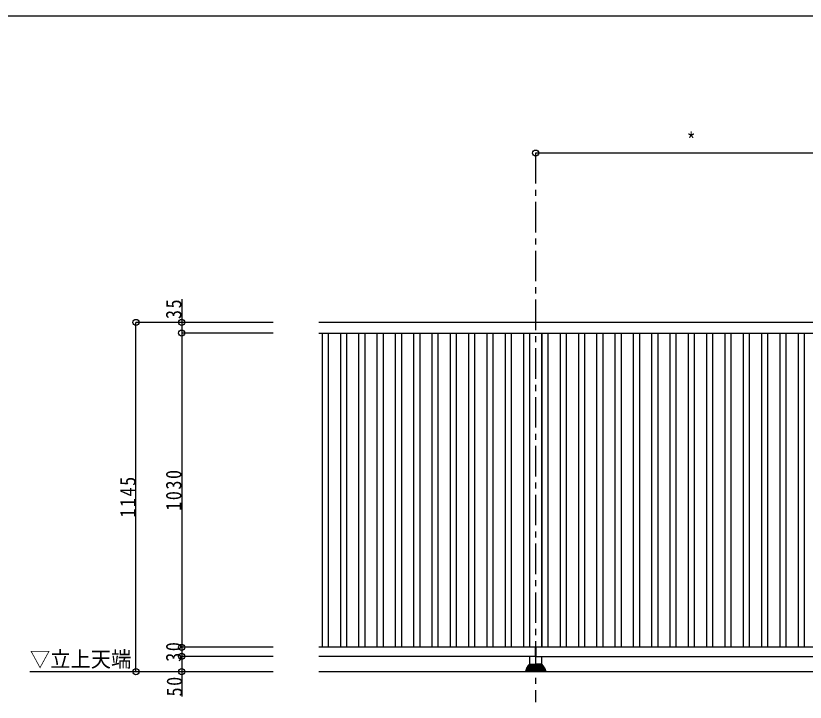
# Model space of a CAD drawing. Units: millimetres at full size, sheet at 1:5, with parts at other scales. Extents: x -1050 to 1050, y -742 to 742.
# Drawn here: x -338 to 308, y 120 to 682 of the extents above; entities that cross this region are included whole.
import ezdxf
from ezdxf.enums import TextEntityAlignment as Align

# ---------------------------------------------------------------- set-up
doc = ezdxf.new("R2010")
doc.units = ezdxf.units.MM
doc.header["$LTSCALE"] = 5
doc.linetypes.add('CHAIN1', pattern=[8, 5, -1, 1, -1])
doc.layers.add('1-5_図枠1_1', color=7, linetype='Continuous')
doc.layers.add('1-6_姿図', color=7, linetype='Continuous')
doc.styles.add('ＭＳ ゴシック', font='')
doc.styles.get('ＭＳ ゴシック').set_extended_font_data('MS Gothic')

# ---------------------------------------------------------------- blocks, each defined once
blk = doc.blocks.new('dimension_origin')
at = {"color": 0, "linetype": 'Continuous', "lineweight": -2}
blk.add_circle((0, 0), 1.25, dxfattribs=at)

msp = doc.modelspace()

# ---------------------------------------------------------------- linework, layer by layer
at = {"layer": '1-5_図枠1_1'}
msp.add_line((-990, 682.5), (703.535, 682.5), dxfattribs=at)
at = {"layer": '1-6_姿図', "linetype": 'CHAIN1'}
msp.add_line((87.5, 570), (87.5, 120), dxfattribs=at)
at = {"layer": '1-6_姿図'}
for p, q in [((342.5, 570), (87.5, 570)), ((-202.5, 450.261), (-202.5, 422.5)), ((-127.5, 431.25), (-240, 431.25)), ((-240, 145), (-240, 431.25)), ((872.5, 431.25), (-90, 431.25)), ((-127.5, 422.5), (-202.5, 422.5)), ((-202.5, 422.5), (-202.5, 165)), ((-90, 422.5), (872.5, 422.5)), ((-87.5, 422.5), (-87.5, 165)), ((-82.5, 422.5), (-82.5, 165)), ((-72.5, 422.5), (-72.5, 165)), ((-67.5, 422.5), (-67.5, 165)), ((-57.5, 422.5), (-57.5, 165)), ((-52.5, 422.5), (-52.5, 165)), ((-42.5, 422.5), (-42.5, 165)), ((-37.5, 422.5), (-37.5, 165)), ((-27.5, 422.5), (-27.5, 165)), ((-22.5, 422.5), (-22.5, 165)), ((-12.5, 422.5), (-12.5, 165)), ((-7.5, 422.5), (-7.5, 165)), ((2.5, 422.5), (2.5, 165)), ((7.5, 422.5), (7.5, 165)), ((17.5, 422.5), (17.5, 165)), ((22.5, 422.5), (22.5, 165)), ((32.5, 422.5), (32.5, 165)), ((37.5, 422.5), (37.5, 165)), ((47.5, 422.5), (47.5, 165)), ((52.5, 422.5), (52.5, 165)), ((62.5, 422.5), (62.5, 165)), ((67.5, 422.5), (67.5, 165)), ((77.5, 422.5), (77.5, 165)), ((82.5, 422.5), (82.5, 165)), ((82.75, 165), (82.75, 422.5)), ((92.25, 422.5), (92.25, 165)), ((92.5, 422.5), (92.5, 165)), ((97.5, 422.5), (97.5, 165)), ((107.5, 422.5), (107.5, 165)), ((112.5, 422.5), (112.5, 165)), ((122.5, 422.5), (122.5, 165)), ((127.5, 422.5), (127.5, 165)), ((137.5, 422.5), (137.5, 165)), ((142.5, 422.5), (142.5, 165)), ((152.5, 422.5), (152.5, 165)), ((157.5, 422.5), (157.5, 165)), ((167.5, 422.5), (167.5, 165)), ((172.5, 422.5), (172.5, 165)), ((182.5, 422.5), (182.5, 165)), ((187.5, 422.5), (187.5, 165)), ((197.5, 422.5), (197.5, 165)), ((202.5, 422.5), (202.5, 165)), ((212.5, 422.5), (212.5, 165)), ((217.5, 422.5), (217.5, 165)), ((227.5, 422.5), (227.5, 165)), ((232.5, 422.5), (232.5, 165)), ((242.5, 422.5), (242.5, 165)), ((247.5, 422.5), (247.5, 165)), ((257.5, 422.5), (257.5, 165)), ((262.5, 422.5), (262.5, 165)), ((272.5, 422.5), (272.5, 165)), ((277.5, 422.5), (277.5, 165)), ((287.5, 422.5), (287.5, 165)), ((292.5, 422.5), (292.5, 165)), ((302.5, 422.5), (302.5, 165)), ((307.5, 422.5), (307.5, 165)), ((-127.5, 165), (-202.5, 165)), ((-202.5, 165), (-202.5, 157.5)), ((87.25, 165), (-90, 165)), ((87.25, 165), (87.25, 157.5)), ((87.75, 165), (87.75, 157.5)), ((342.25, 165), (87.75, 165)), ((-127.5, 157.5), (-202.5, 157.5)), ((-202.5, 157.5), (-202.5, 124.729)), ((87.25, 157.5), (-90, 157.5)), ((82.75, 151.25), (82.75, 157.5)), ((87.75, 157.5), (342.25, 157.5)), ((92.25, 157.5), (92.25, 151.25)), ((80.86, 149.001), (87.5, 149.001)), ((80.924, 149.302), (80.924, 149.001)), ((81.382, 149.8), (87.5, 149.8)), ((81.573, 150.1), (81.573, 149.8)), ((82.027, 150.6), (87.5, 150.6)), ((82.25, 150.75), (82.25, 150.6)), ((82.75, 151.25), (87.5, 151.25)), ((92.25, 151.25), (87.5, 151.25)), ((92.973, 150.6), (87.5, 150.6)), ((93.618, 149.8), (87.5, 149.8)), ((94.14, 149.001), (87.5, 149.001)), ((92.75, 150.75), (92.75, 150.6)), ((93.427, 150.1), (93.427, 149.8)), ((94.076, 149.302), (94.076, 149.001)), ((-127.5, 145), (-326.963, 145)), ((877.5, 145), (-90, 145)), ((79.25, 145.482), (79.25, 145)), ((79.441, 146.311), (79.441, 145.8)), ((79.441, 145.8), (87.5, 145.8)), ((79.687, 147.014), (79.687, 146.599)), ((79.687, 146.6), (87.5, 146.6)), ((80.005, 147.76), (80.005, 147.407)), ((80.005, 147.407), (87.5, 147.407)), ((80.408, 148.524), (80.408, 148.2)), ((80.408, 148.2), (87.5, 148.2)), ((94.592, 148.2), (87.5, 148.2)), ((94.995, 147.407), (87.5, 147.407)), ((95.313, 146.6), (87.5, 146.6)), ((95.559, 145.8), (87.5, 145.8)), ((94.592, 148.524), (94.592, 148.2)), ((94.995, 147.76), (94.995, 147.407)), ((95.313, 147.014), (95.313, 146.599)), ((95.559, 146.311), (95.559, 145.8)), ((95.75, 145.482), (95.75, 145))]:
    msp.add_line(p, q, dxfattribs=at)
for centre, radius, start, end in [((80.873, 148.536), 0.466, 91.64474, 181.439), ((81.412, 149.312), 0.488, 86.57068, 181.25523), ((82.084, 150.089), 0.512, 86.56134, 178.79631), ((82.75, 150.75), 0.5, 90, 180), ((92.25, 150.75), 0.5, 0, 90), ((92.916, 150.089), 0.512, 1.20369, 93.43866), ((93.588, 149.312), 0.488, 358.74477, 93.42932), ((94.127, 148.536), 0.466, 358.561, 88.35526), ((79.614, 145.48), 0.364, 118.33625, 179.71056), ((79.744, 146.303), 0.303, 100.92102, 178.46143), ((80.056, 147.04), 0.37, 97.87545, 184.11221), ((80.42, 147.785), 0.415, 91.62275, 183.49063), ((94.58, 147.785), 0.415, 356.50937, 88.37725), ((94.944, 147.04), 0.37, 355.88779, 82.12455), ((95.256, 146.303), 0.303, 1.53857, 79.07898), ((95.386, 145.48), 0.364, 0.28944, 61.66375)]:
    msp.add_arc(centre, radius, start, end, dxfattribs=at)

# ---------------------------------------------------------------- block references
at = {"layer": '1-6_姿図', "xscale": 2, "yscale": 2}
for p, rotation in [((87.5, 570), 180), ((-240, 431.25), 90), ((-202.5, 431.25), 90), ((-202.5, 422.5), 270), ((-202.5, 422.5), 90), ((-202.5, 165), 270), ((-202.5, 165), 90), ((-202.5, 157.5), 270), ((-202.5, 157.5), 90), ((-240, 145), 270), ((-202.5, 145), 270)]:
    msp.add_blockref('dimension_origin', p, dxfattribs=dict(at, rotation=rotation))

# ---------------------------------------------------------------- texts
at = {"layer": '1-6_姿図', "style": 'ＭＳ ゴシック'}
for s, width, p in [('*', 0.85, (211.25, 570)), ('▽立上天端', 0.95, (-326.851, 145))]:
    msp.add_text(s, height=12.83, dxfattribs=dict(at, width=width)).set_placement(p, align=Align.BOTTOM_LEFT)
at = {"layer": '1-6_姿図', "char_height": 12.83, "attachment_point": 7, "rotation": 90, "style": 'ＭＳ ゴシック'}
for s, insert in [('\\T1.17;\\W0.85;35', (-202.5, 434.011)), ('\\T1.17;\\W0.85;1030', (-202.5, 276.875)), ('\\T1.17;\\W0.85;1145', (-240, 271.25)), ('\\T1.17;\\W0.85;30', (-202.5, 153.125)), ('\\T1.17;\\W0.85;50', (-201.885, 124.729))]:
    msp.add_mtext(s, dxfattribs=dict(at, insert=insert))

doc.saveas('drawing.dxf')
